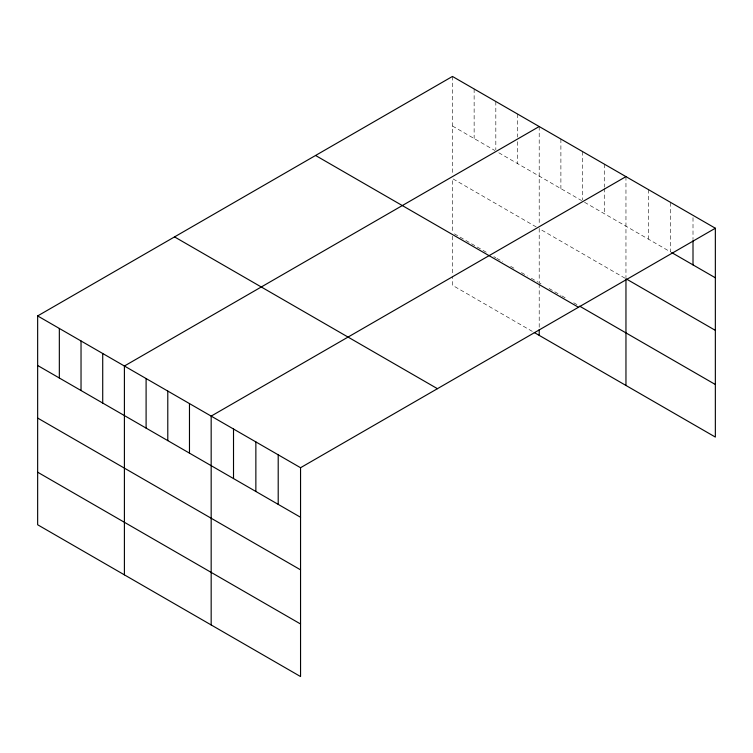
<?xml version="1.0" encoding="UTF-8"?>
<svg xmlns="http://www.w3.org/2000/svg" width="753" height="753" viewBox="0 0 753 753"><rect width="100%" height="100%" fill="white"/><g stroke="black" fill="none" stroke-linecap="round" stroke-linejoin="round"><path stroke-width="0.56" stroke-dasharray="3.77 2.82" d="M452.449 76.448L452.449 175.138M452.449 126.005L494.843 150.487M498.787 152.765L581.598 200.571M584.554 202.284L670.659 251.991L670.659 202.425M536.249 226.954L452.449 178.574L452.449 232.724M624.981 278.177L539.204 228.658L539.204 282.817L542.16 284.521M454.417 233.863L487.944 253.215M493.855 256.632L495.822 257.771M496.811 258.335L502.731 261.752M510.619 266.308L515.541 269.15M521.462 272.567L527.373 275.984M531.317 278.262L538.216 282.243M549.069 288.503L560.891 295.336M561.879 295.901L565.823 298.179M573.711 302.734L578.643 305.586M532.305 331.395L452.449 285.283L452.449 276.144M693.005 217.636L693.005 239.539M648.314 189.53L648.314 239.087M625.959 176.626L625.959 277.603M604.273 164.107L604.273 187.158M604.273 188.306L604.273 213.664M582.587 151.579L582.587 199.987M560.891 139.06L560.891 188.617M539.204 126.532L539.204 225.232M539.204 283.956L539.204 328.515M517.518 114.014L517.518 137.065M517.518 141.677L517.518 163.58M495.822 101.495L495.822 149.903M474.136 88.967L474.136 138.533M452.449 236.15L452.449 275.005"/><path stroke-width="1.13" d="M715.35 228.234L300.551 467.717L300.551 676.552L37.65 524.766L37.65 315.931L452.449 76.448L715.35 228.234L715.35 437.069L534.272 332.525M539.204 126.532L124.405 366.014L124.405 574.859M625.959 176.626L211.169 416.108L211.169 624.943M671.676 252.575L715.35 277.791M625.959 278.751L715.35 330.36M579.631 306.151L715.35 384.51M315.563 155.476L578.464 307.262M174.536 236.903L437.437 388.689M37.65 315.931L300.551 467.717M37.65 365.487L300.551 517.273M37.65 418.056L300.551 569.833M37.65 472.206L300.551 623.992M693.005 240.687L693.005 264.896M625.959 279.881L625.959 385.461M539.204 329.663L539.204 335.377M278.205 454.812L278.205 504.378M255.86 441.907L255.86 491.474M233.515 429.012L233.515 478.569M189.474 403.589L189.474 453.146M167.787 391.061L167.787 440.627M146.101 378.543L146.101 428.099M102.719 353.496L102.719 403.062M81.032 340.977L81.032 390.534M59.336 328.449L59.336 378.015"/></g></svg>
